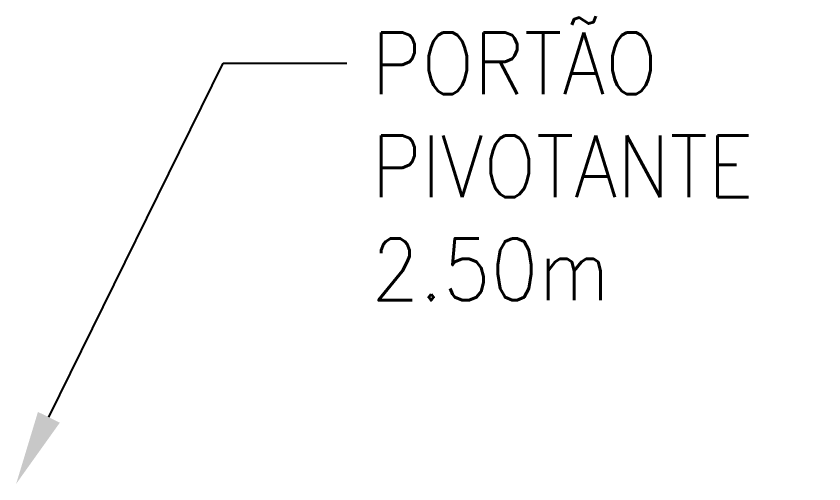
# Model space of a CAD drawing. Header units: millimetres. Extents: x -96513 to 442697, y -70111 to 173034.
# Drawn here: x 14723 to 17988, y 108979 to 110871 of the extents above; entities that cross this region are included whole.
import ezdxf
from ezdxf import colors
from ezdxf.entities.mleader import LeaderData, LeaderLine
from ezdxf.math import Vec2, Vec3

# ---------------------------------------------------------------- set-up
doc = ezdxf.new("R2010")
doc.units = ezdxf.units.MM
doc.layers.add('Avd', color=223, linetype='Continuous')
doc.styles.add('DIM', font='ROMANS', dxfattribs={"width": 0.9})

msp = doc.modelspace()

# ---------------------------------------------------------------- leaders
at = {"layer": 'Avd'}
ml = msp.add_multileader_mtext('Standard', dxfattribs=at)
ml.set_content('\\W0.9;PORTÃO\\PPIVOTANTE\\P2.50m', color=256, style='DIM')
ml.set_leader_properties(color=30)
ml.build(insert=Vec2(0, 0))
ml.multileader.update_dxf_attribs({"text_right_attachment_type": 3, "dogleg_length": 0.005, "arrow_head_size": 300, "scale": 100})
ctx = ml.context
ctx.base_point, ctx.scale, ctx.char_height, ctx.arrow_head_size, ctx.landing_gap_size, ctx.plane_origin = Vec3(16059.4, 110680.9), 100, 250, 300, 100, Vec3(14275.4, 103447.4)
ctx.right_attachment = 3
notes = []
notes.append((ctx, [(0, (1, 1, 0), (15559.4, 110680.9), (1, 0), 500, [(0, [(14723.2, 108979.5)], 0, [])])]))
ctx.mtext.insert, ctx.mtext.flow_direction = Vec3(16159.4, 110805.9), 5
for ctx, leaders in notes:
    for number, flags, end, landing, length, lines in leaders:
        leader = LeaderData()
        leader.index, (leader.has_last_leader_line, leader.has_dogleg_vector, leader.attachment_direction) = number, flags
        leader.last_leader_point, leader.dogleg_vector, leader.dogleg_length = Vec3(end), Vec3(landing), length
        for number, points, colour, breaks in lines:
            line = LeaderLine()
            line.index, line.vertices, line.color, line.breaks = number, Vec3.list(points), colors.encode_raw_color(colour), breaks
            leader.lines.append(line)
        ctx.leaders.append(leader)

doc.saveas('drawing.dxf')
